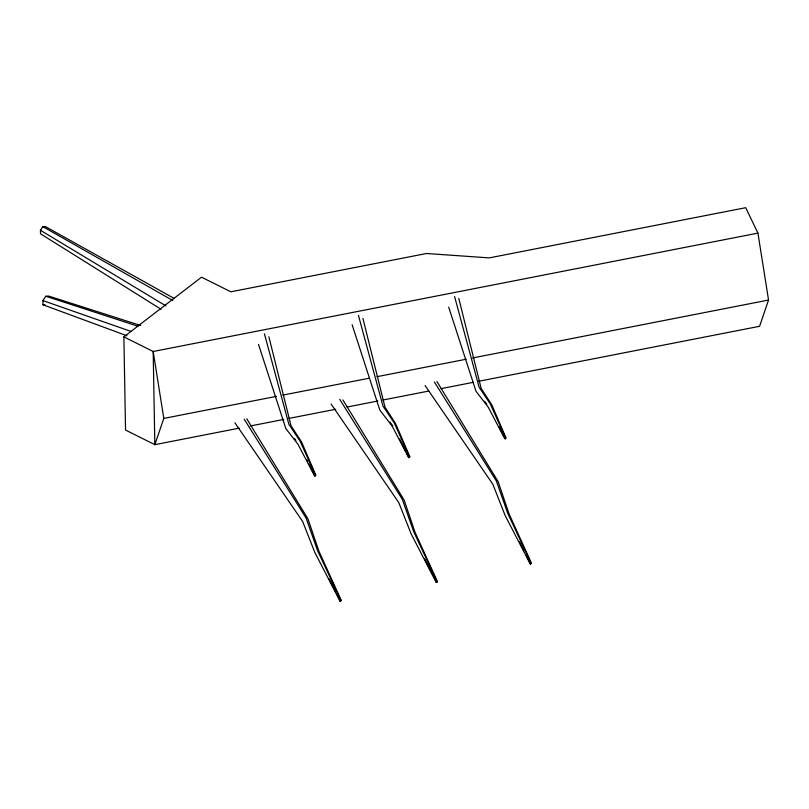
<?xml version="1.0" encoding="UTF-8"?>
<svg xmlns="http://www.w3.org/2000/svg" width="809" height="809" viewBox="0 0 809 809"><rect width="100%" height="100%" fill="white"/><g stroke="black" fill="none" stroke-linecap="round" stroke-linejoin="round"><path stroke-width="1.21" d="M123.878 336.878L153.184 351.49L163.802 418.415L154.843 444.667L125.537 430.054L123.878 336.878L201.522 277.184L230.838 291.796L426.474 253.5L489.273 257.889L745.696 207.691L757.932 233.113L768.55 300.038L759.59 326.29L478.291 381.352M161.021 309.26L40.511 233.791L40.45 230.292L42.867 226.662L45.344 226.53L174.259 298.481M126.922 335.765L42.998 304.771L42.928 300.594L45.82 296.256L48.783 296.094L140.736 325.531M268.891 336.807L291.007 425.686L301.656 442.149L315.783 475.095L315.014 476.066L314.499 475.753L315.277 474.782L300.149 441.229L288.924 424.412L264.422 333.804M362.917 318.402L385.033 407.281L395.682 423.744L409.809 456.691L409.03 457.661L408.525 457.348L409.293 456.377L394.175 422.824L382.95 406.007L358.448 315.409M458.774 298.359L481.193 388.462L491.842 404.925L505.969 437.871L505.2 438.842L504.685 438.529L505.463 437.558L490.335 404.004L479.11 387.187L454.607 296.579M339.992 601.127L341.277 600.47L339.992 601.127L314.873 552.537L302.627 521.441L234.893 422.783M436.152 582.308L437.436 581.651L436.152 582.308L411.043 533.707L398.797 502.611L331.053 403.964M530.178 563.903L531.462 563.246L530.178 563.903L505.059 515.303L492.812 484.207L425.079 385.559M757.932 233.113L153.184 351.49L154.843 444.667L239.11 428.173M163.802 418.415L276.577 396.339M282.766 395.126L369.521 378.147M376.954 376.691L466.176 359.226M472.375 358.013L768.55 300.038M250.264 425.989L283.726 419.436M288.682 418.465L335.775 409.253M346.93 407.069L377.904 401.001M382.869 400.03L428.719 391.06M441.107 388.633L473.326 382.323M42.998 304.771L44.98 304.669M45.82 296.256L138.026 326.249M42.928 300.594L131.088 331.447M42.867 226.662L172.772 300.493M40.45 230.292L165.946 305.913M505.463 437.558L505.969 437.871M409.293 456.377L409.809 456.691M315.277 474.782L315.783 475.095M484.621 401.264L486.806 404.176M389.908 422.025L392.83 425.908M294.436 438.498L295.892 440.43M434.393 381.969L496.332 480.93L507.739 513.321L531.007 563.064M339.699 399.302L402.306 499.335L413.712 531.725L436.991 581.469M244.207 419.193L306.146 518.154L317.553 550.555L340.832 600.288M436.931 381.524L498.152 481.658L509.043 513.846L531.462 563.246M342.905 399.929L404.126 500.063L415.027 532.251L437.436 581.651M246.745 418.759L307.966 518.882L318.867 551.081L341.277 600.47M504.685 438.529L488.221 407.149L475.985 391.273L448.692 307.147M408.525 457.348L392.062 425.969L379.826 410.092L352.137 324.773M314.499 475.753L298.036 444.374L285.799 428.497L258.506 344.371M499.113 426.748L505.2 438.842M519.348 541.646L523.858 550.616M526.679 556.228L530.623 564.085M399.636 438.974L405.713 451.068M406.826 453.262L409.03 457.661M424.755 558.928L433.219 575.755M434.342 578L436.597 582.49M306.712 459.573L307.824 461.777M308.927 463.972L315.014 476.066M329.162 578.87L335.361 591.207M336.493 593.452L340.437 601.309"/></g></svg>
